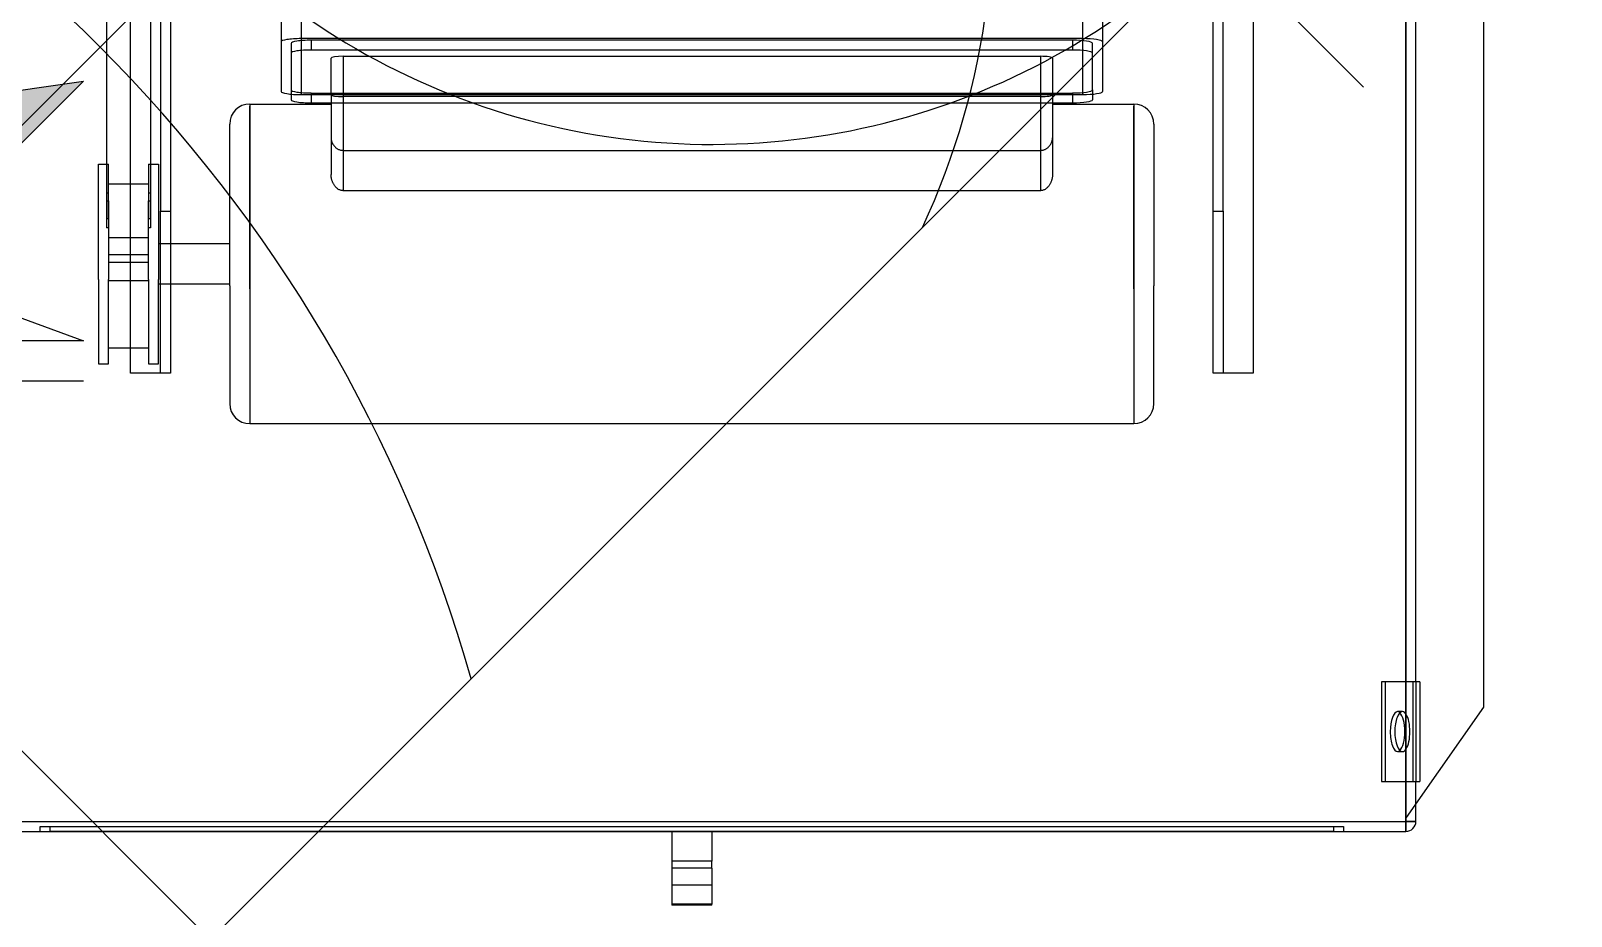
# Model space of a CAD drawing. Header units: centimetres. Extents: x 2811 to 13089, y 820 to 6224.
# Drawn here: x 8749.6 to 8826.7, y 2458.7 to 2503 of the extents above; entities that cross this region are included whole.
import ezdxf

# ---------------------------------------------------------------- set-up
doc = ezdxf.new("R2010")
doc.units = ezdxf.units.CM
doc.layers.add('prlm-ELEC-CFO', color=1, linetype='Continuous', lineweight=25)
doc.layers.add('prlm-VMC', color=93, linetype='Continuous')

# ---------------------------------------------------------------- blocks, each defined once
blk = doc.blocks.new('xi.d630')
at = {"layer": 'prlm-VMC'}
for p, q in [((0, 0), (0, 115.95)), ((-40.95, 75), (40.95, 75)), ((31.5, 0), (31.5, 75)), ((-31.5, 12), (31.5, 12))]:
    blk.add_line(p, q, dxfattribs=at)
for centre, radius, start, end in [((0, 45.255), 33.525, 20.01596, 159.98404), ((0, 75), 31.5, 180, 0), ((0, -28.102), 64.672, 60.85157, 119.14843)]:
    blk.add_arc(centre, radius, start, end, dxfattribs=at)
blk = doc.blocks.new('xi.vmc')
at = {"layer": 'prlm-ELEC-CFO', "lineweight": 5}
blk.add_hatch(color=0, dxfattribs=at).paths.add_polyline_path([(-3, 6), (-0.103, 3.699), (0, 0), (7.5, 7.5)])
at = {"layer": 'prlm-ELEC-CFO', "color": 0}
for points in [[(-3, 6), (7.5, 7.5), (0, 0)], [(0.955, 4.227), (-7.5, 0), (7.5, -5.5), (-7.5, -5.5), (-7.5, -7.5), (7.5, -7.5)]]:
    blk.add_lwpolyline(points, dxfattribs=at)
blk = doc.blocks.new('xi.naos7500v')
at = {"layer": 'prlm-VMC', "color": 0}
for p, q in [((35.75, 99.4), (35.75, 0.5)), ((35.75, 7.495), (35.75, 92.405)), ((36.25, 7.495), (36.25, 92.405)), ((-28.1, 22.95), (-28.1, 90.45)), ((28.1, 90.45), (28.1, 22.95)), ((-29.3, 63.689), (-29.3, 30.22)), ((-27.1, 63.689), (-27.1, 30.22)), ((-26.6, 58.024), (-26.6, 31.05)), ((26.6, 31.05), (26.6, 58.024)), ((-26.1, 52.384), (-26.1, 31.05)), ((26.1, 31.05), (26.1, 52.384)), ((-19.56, 45.617), (-19.56, 39.694)), ((19.56, 45.617), (19.56, 39.694)), ((39.65, 6.213), (39.65, 44.9)), ((-20.56, 42.4), (-20.56, 37.05)), ((-19.56, 42.4), (-19.56, 36.894)), ((19.56, 42.4), (19.56, 36.894)), ((20.56, 42.4), (20.56, 37.05)), ((-20.06, 39.459), (-20.06, 37.129)), ((19.56, 39.694), (-19.56, 39.694)), ((-19.06, 39.616), (-19.06, 39.122)), ((19.06, 39.616), (-19.06, 39.616)), ((19.06, 39.616), (19.06, 39.122)), ((20.06, 37.129), (20.06, 39.459)), ((19.06, 39.122), (-19.06, 39.122)), ((-18.06, 36.885), (-18.06, 38.715)), ((-17.46, 38.809), (-17.46, 34.1)), ((-17.46, 38.809), (17.46, 38.809)), ((17.46, 38.809), (17.46, 34.1)), ((18.06, 38.715), (18.06, 36.885)), ((-20.06, 37.129), (-20.06, 36.635)), ((20.06, 37.129), (20.06, 36.635)), ((-22.13, 36.417), (-22.13, 20.516)), ((-22.13, 36.417), (-18.06, 36.417)), ((-22.13, 27.166), (-22.13, 36.319)), ((-19.56, 36.894), (19.56, 36.894)), ((-19.06, 36.972), (-19.06, 36.478)), ((-19.06, 36.972), (19.06, 36.972)), ((-19.06, 36.478), (19.06, 36.478)), ((-18.06, 36.885), (-18.06, 32.892)), ((-17.46, 36.791), (-17.46, 32.082)), ((17.46, 36.791), (-17.46, 36.791)), ((17.46, 36.791), (17.46, 32.082)), ((18.06, 36.885), (18.06, 32.892)), ((18.06, 36.417), (22.13, 36.417)), ((19.06, 36.972), (19.06, 36.478)), ((22.13, 36.417), (22.13, 20.516)), ((22.13, 27.166), (22.13, 36.319)), ((-23.13, 35.331), (-23.13, 35.417)), ((-23.13, 27.322), (-23.13, 35.331)), ((-18.06, 34.722), (-18.06, 34.701)), ((-18.06, 34.701), (-18.058, 34.68)), ((18.058, 34.68), (18.06, 34.701)), ((18.06, 34.701), (18.06, 34.722)), ((23.13, 35.417), (23.13, 35.331)), ((23.13, 35.331), (23.13, 27.322)), ((-18.058, 34.68), (-18.056, 34.658)), ((-18.056, 34.658), (-18.053, 34.637)), ((-18.053, 34.637), (-18.049, 34.615)), ((-18.049, 34.615), (-18.044, 34.592)), ((-18.044, 34.592), (-18.038, 34.57)), ((-18.038, 34.57), (-18.031, 34.547)), ((-18.031, 34.547), (-18.023, 34.525)), ((-18.023, 34.525), (-18.014, 34.502)), ((-18.014, 34.502), (-18.004, 34.48)), ((-18.004, 34.48), (-17.993, 34.457)), ((-17.993, 34.457), (-17.981, 34.435)), ((-17.981, 34.435), (-17.968, 34.413)), ((-17.968, 34.413), (-17.955, 34.391)), ((-17.955, 34.391), (-17.94, 34.37)), ((-17.94, 34.37), (-17.925, 34.349)), ((-17.925, 34.349), (-17.908, 34.328)), ((-17.908, 34.328), (-17.891, 34.308)), ((-17.891, 34.308), (-17.873, 34.288)), ((-17.873, 34.288), (-17.854, 34.269)), ((-17.854, 34.269), (-17.834, 34.251)), ((-17.834, 34.251), (-17.812, 34.233)), ((-17.812, 34.233), (-17.789, 34.215)), ((-17.789, 34.215), (-17.765, 34.197)), ((-17.765, 34.197), (-17.739, 34.181)), ((-17.739, 34.181), (-17.712, 34.165)), ((-17.712, 34.165), (-17.683, 34.151)), ((-17.683, 34.151), (-17.654, 34.138)), ((-17.654, 34.138), (-17.623, 34.127)), ((-17.623, 34.127), (-17.592, 34.118)), ((-17.592, 34.118), (-17.559, 34.11)), ((-17.559, 34.11), (-17.527, 34.105)), ((-17.527, 34.105), (-17.493, 34.102)), ((-17.493, 34.102), (-17.46, 34.1)), ((-17.46, 34.1), (17.46, 34.1)), ((17.46, 34.1), (17.493, 34.102)), ((17.493, 34.102), (17.527, 34.105)), ((17.527, 34.105), (17.559, 34.11)), ((17.559, 34.11), (17.592, 34.118)), ((17.592, 34.118), (17.623, 34.127)), ((17.623, 34.127), (17.654, 34.138)), ((17.654, 34.138), (17.683, 34.151)), ((17.683, 34.151), (17.712, 34.165)), ((17.712, 34.165), (17.739, 34.181)), ((17.739, 34.181), (17.765, 34.197)), ((17.765, 34.197), (17.789, 34.215)), ((17.789, 34.215), (17.812, 34.233)), ((17.812, 34.233), (17.834, 34.251)), ((17.834, 34.251), (17.854, 34.269)), ((17.854, 34.269), (17.873, 34.288)), ((17.873, 34.288), (17.891, 34.308)), ((17.891, 34.308), (17.908, 34.328)), ((17.908, 34.328), (17.925, 34.349)), ((17.925, 34.349), (17.94, 34.37)), ((17.94, 34.37), (17.955, 34.391)), ((17.955, 34.391), (17.968, 34.413)), ((17.968, 34.413), (17.981, 34.435)), ((17.981, 34.435), (17.993, 34.457)), ((17.993, 34.457), (18.004, 34.48)), ((18.004, 34.48), (18.014, 34.502)), ((18.014, 34.502), (18.023, 34.525)), ((18.023, 34.525), (18.031, 34.547)), ((18.031, 34.547), (18.038, 34.57)), ((18.038, 34.57), (18.044, 34.592)), ((18.044, 34.592), (18.049, 34.615)), ((18.049, 34.615), (18.053, 34.637)), ((18.053, 34.637), (18.056, 34.658)), ((18.056, 34.658), (18.058, 34.68)), ((-29.7, 27.635), (-29.7, 33.417)), ((-29.7, 33.417), (-29.617, 33.417)), ((-29.617, 33.417), (-29.533, 33.417)), ((-29.533, 33.417), (-29.45, 33.417)), ((-29.45, 33.417), (-29.367, 33.417)), ((-29.367, 33.417), (-29.283, 33.417)), ((-29.283, 33.417), (-29.2, 33.417)), ((-29.2, 30.688), (-29.2, 33.417)), ((-27.2, 33.417), (-27.2, 30.688)), ((-27.2, 33.417), (-27.117, 33.417)), ((-27.117, 33.417), (-27.033, 33.417)), ((-27.033, 33.417), (-26.95, 33.417)), ((-26.95, 33.417), (-26.867, 33.417)), ((-26.867, 33.417), (-26.783, 33.417)), ((-26.783, 33.417), (-26.7, 33.417)), ((-26.7, 33.417), (-26.7, 27.635)), ((-29.2, 30.688), (-29.2, 32.417)), ((-29.2, 32.417), (-28.867, 32.417)), ((-28.867, 32.417), (-28.533, 32.417)), ((-28.533, 32.417), (-28.2, 32.417)), ((-28.2, 32.417), (-27.867, 32.417)), ((-27.867, 32.417), (-27.533, 32.417)), ((-27.533, 32.417), (-27.2, 32.417)), ((-27.2, 32.417), (-27.2, 30.659)), ((-18.06, 32.864), (-18.06, 32.892)), ((-18.058, 32.835), (-18.06, 32.864)), ((-18.056, 32.806), (-18.058, 32.835)), ((-18.053, 32.777), (-18.056, 32.806)), ((-18.049, 32.748), (-18.053, 32.777)), ((-18.044, 32.718), (-18.049, 32.748)), ((-18.038, 32.689), (-18.044, 32.718)), ((-18.031, 32.659), (-18.038, 32.689)), ((-18.023, 32.629), (-18.031, 32.659)), ((-18.014, 32.6), (-18.023, 32.629)), ((-18.004, 32.57), (-18.014, 32.6)), ((-17.993, 32.541), (-18.004, 32.57)), ((-17.981, 32.512), (-17.993, 32.541)), ((-17.968, 32.483), (-17.981, 32.512)), ((-17.955, 32.455), (-17.968, 32.483)), ((-17.94, 32.427), (-17.955, 32.455)), ((-17.925, 32.4), (-17.94, 32.427)), ((-17.908, 32.373), (-17.925, 32.4)), ((17.925, 32.4), (17.908, 32.373)), ((17.94, 32.427), (17.925, 32.4)), ((17.955, 32.455), (17.94, 32.427)), ((17.968, 32.483), (17.955, 32.455)), ((17.981, 32.512), (17.968, 32.483)), ((17.993, 32.541), (17.981, 32.512)), ((18.004, 32.57), (17.993, 32.541)), ((18.014, 32.6), (18.004, 32.57)), ((18.023, 32.629), (18.014, 32.6)), ((18.031, 32.659), (18.023, 32.629)), ((18.038, 32.689), (18.031, 32.659)), ((18.044, 32.718), (18.038, 32.689)), ((18.049, 32.748), (18.044, 32.718)), ((18.053, 32.777), (18.049, 32.748)), ((18.056, 32.806), (18.053, 32.777)), ((18.058, 32.835), (18.056, 32.806)), ((18.06, 32.864), (18.058, 32.835)), ((18.06, 32.892), (18.06, 32.864)), ((-29.2, 31.953), (-29.3, 31.953)), ((-27.1, 31.953), (-27.2, 31.953)), ((-17.891, 32.347), (-17.908, 32.373)), ((-17.873, 32.322), (-17.891, 32.347)), ((-17.854, 32.297), (-17.873, 32.322)), ((-17.834, 32.274), (-17.854, 32.297)), ((-17.812, 32.25), (-17.834, 32.274)), ((-17.789, 32.227), (-17.812, 32.25)), ((-17.765, 32.205), (-17.789, 32.227)), ((-17.739, 32.184), (-17.765, 32.205)), ((-17.712, 32.165), (-17.739, 32.184)), ((-17.683, 32.147), (-17.712, 32.165)), ((-17.654, 32.13), (-17.683, 32.147)), ((-17.623, 32.116), (-17.654, 32.13)), ((-17.592, 32.104), (-17.623, 32.116)), ((-17.559, 32.095), (-17.592, 32.104)), ((-17.527, 32.088), (-17.559, 32.095)), ((-17.493, 32.084), (-17.527, 32.088)), ((-17.46, 32.082), (-17.493, 32.084)), ((17.46, 32.082), (-17.46, 32.082)), ((17.493, 32.084), (17.46, 32.082)), ((17.527, 32.088), (17.493, 32.084)), ((17.559, 32.095), (17.527, 32.088)), ((17.592, 32.104), (17.559, 32.095)), ((17.623, 32.116), (17.592, 32.104)), ((17.654, 32.13), (17.623, 32.116)), ((17.683, 32.147), (17.654, 32.13)), ((17.712, 32.165), (17.683, 32.147)), ((17.739, 32.184), (17.712, 32.165)), ((17.765, 32.205), (17.739, 32.184)), ((17.789, 32.227), (17.765, 32.205)), ((17.812, 32.25), (17.789, 32.227)), ((17.834, 32.274), (17.812, 32.25)), ((17.854, 32.297), (17.834, 32.274)), ((17.873, 32.322), (17.854, 32.297)), ((17.891, 32.347), (17.873, 32.322)), ((17.908, 32.373), (17.891, 32.347)), ((-29.3, 31.573), (-29.2, 31.573)), ((-29.2, 31.573), (-29.2, 30.22)), ((-27.2, 31.573), (-27.1, 31.573)), ((-27.2, 30.22), (-27.2, 31.573)), ((-26.6, 31.05), (-26.1, 31.05)), ((-26.6, 22.95), (-26.6, 31.05)), ((-26.1, 31.05), (-26.1, 22.95)), ((26.1, 22.95), (26.1, 31.05)), ((26.1, 31.05), (26.6, 31.05)), ((26.6, 31.05), (26.6, 22.95)), ((-29.3, 30.688), (-29.2, 30.688)), ((-29.2, 30.22), (-29.3, 30.22)), ((-29.2, 30.688), (-29.2, 28.495)), ((-29.2, 30.22), (-29.2, 27.635)), ((-27.2, 30.688), (-27.1, 30.688)), ((-27.2, 28.495), (-27.2, 30.688)), ((-27.1, 30.22), (-27.2, 30.22)), ((-27.2, 27.635), (-27.2, 30.22)), ((-27.2, 29.727), (-29.2, 29.727)), ((-23.13, 29.417), (-26.7, 29.417)), ((-27.2, 28.876), (-29.2, 28.876)), ((-29.2, 28.495), (-27.2, 28.495)), ((-29.7, 27.635), (-29.7, 23.417)), ((-29.2, 23.417), (-29.2, 27.635)), ((-27.2, 27.563), (-29.2, 27.563)), ((-27.2, 27.635), (-27.2, 23.417)), ((-26.7, 23.417), (-26.7, 27.635)), ((-26.7, 27.417), (-23.13, 27.417)), ((-23.13, 27.322), (-23.13, 21.417)), ((-22.13, 27.166), (-22.13, 20.417)), ((22.13, 27.166), (22.13, 20.417)), ((23.13, 21.417), (23.13, 27.322)), ((-29.2, 24.217), (-28.867, 24.217)), ((-28.867, 24.217), (-28.533, 24.217)), ((-28.533, 24.217), (-28.2, 24.217)), ((-28.2, 24.217), (-27.867, 24.217)), ((-27.867, 24.217), (-27.533, 24.217)), ((-27.533, 24.217), (-27.2, 24.217)), ((-29.7, 23.417), (-29.617, 23.417)), ((-29.617, 23.417), (-29.533, 23.417)), ((-29.533, 23.417), (-29.45, 23.417)), ((-29.45, 23.417), (-29.367, 23.417)), ((-29.367, 23.417), (-29.283, 23.417)), ((-29.283, 23.417), (-29.2, 23.417)), ((-27.2, 23.417), (-27.117, 23.417)), ((-27.117, 23.417), (-27.033, 23.417)), ((-27.033, 23.417), (-26.95, 23.417)), ((-26.95, 23.417), (-26.867, 23.417)), ((-26.867, 23.417), (-26.783, 23.417)), ((-26.783, 23.417), (-26.7, 23.417)), ((-26.6, 22.95), (-28.1, 22.95)), ((-26.1, 22.95), (-26.6, 22.95)), ((26.6, 22.95), (26.1, 22.95)), ((28.1, 22.95), (26.6, 22.95)), ((-22.13, 20.417), (-14.753, 20.417)), ((-14.753, 20.417), (-7.377, 20.417)), ((-7.377, 20.417), (0, 20.417)), ((0, 20.417), (7.377, 20.417)), ((7.377, 20.417), (14.753, 20.417)), ((14.753, 20.417), (22.13, 20.417)), ((34.718, 7.495), (34.53, 7.495)), ((34.53, 7.495), (34.53, 2.495)), ((36.44, 7.495), (34.718, 7.495)), ((34.718, 7.495), (34.718, 2.495)), ((35.75, 2.495), (35.75, 7.495)), ((36.116, 2.495), (36.116, 7.495)), ((36.25, 7.495), (36.25, 2.495)), ((36.44, 7.495), (36.44, 2.495)), ((36.25, 1.357), (39.65, 6.213)), ((35.573, 5.995), (35.33, 5.995)), ((35.33, 3.995), (35.573, 3.995)), ((34.53, 2.495), (34.718, 2.495)), ((34.718, 2.495), (36.44, 2.495)), ((35.75, 0.5), (35.75, 2.495)), ((36.25, 0.5), (36.25, 2.495)), ((35.75, 0.643), (36.25, 1.357)), ((36.25, 1.357), (36.25, 1.357)), ((-35.75, 0.5), (35.75, 0.5)), ((-35.75, 0.5), (35.75, 0.5)), ((-35.75, 0.5), (35.75, 0.5)), ((-35.75, 0), (35.75, 0)), ((-32.625, 0), (-32.625, 0.25)), ((-32.625, 0.25), (32.625, 0.25)), ((-32.125, 0), (-32.125, 0.25)), ((32.125, 0), (-32.125, 0)), ((-1, 0), (-1, 0)), ((-1, 0), (-1, -1.49)), ((1, 0), (1, 0)), ((1, 0), (1, -1.49)), ((32.125, 0.25), (32.125, 0)), ((32.625, 0.25), (32.625, 0)), ((35.75, 0.5), (35.75, 0.643)), ((35.75, 0.5), (36.25, 0.5)), ((35.75, 0.5), (35.75, 0)), ((36.25, 0.5), (35.75, 0.5)), ((35.75, 0), (35.75, 0.5)), ((1, -1.49), (-1, -1.49)), ((1, -1.49), (-1, -1.49)), ((-1, -1.49), (-1, -1.836)), ((1, -1.836), (1, -1.49)), ((1, -1.836), (-1, -1.836)), ((1, -1.836), (-1, -1.836)), ((-1, -1.836), (-1, -3.646)), ((1, -1.836), (1, -3.646)), ((1, -2.7), (-1, -2.7)), ((1, -3.646), (-1, -3.646)), ((1, -3.646), (-1, -3.646)), ((-1, -3.646), (-1, -3.7)), ((1, -3.7), (-1, -3.7)), ((1, -3.7), (1, -3.646))]:
    blk.add_line(p, q, dxfattribs=at)
for centre, radius, start, end in [((-22.13, 35.417), 1, 90.00004, 180.00002), ((22.13, 35.417), 1, 359.99998, 89.99996), ((-22.13, 21.417), 1, 180.00002, 270), ((22.13, 21.417), 1, 270, 359.99998), ((35.75, 0.5), 0.5, 270, 359.99998)]:
    blk.add_arc(centre, radius, start, end, dxfattribs=at)
for centre, major_axis, ratio, start_param, end_param in [((-19.56, 39.538), (1, 0), 0.156434, 1.570796, 3.141593), ((-19.06, 39.459), (1, 0), 0.156434, 1.570796, 3.141593), ((19.06, 39.459), (1, 0), 0.156434, 0, 1.570796), ((19.56, 39.538), (1, 0), 0.156434, 0, 1.570796), ((-19.06, 38.966), (1, 0), 0.156434, 1.570796, 3.141593), ((-17.46, 38.715), (-0.6, 0), 0.156434, -1.570796, 0), ((17.46, 38.715), (-0.6, 0), 0.156434, -3.141593, -1.570796), ((19.06, 38.966), (1, 0), 0.156434, 0, 1.570796), ((-19.56, 37.05), (1, 0), 0.156434, -3.141593, -1.570796), ((-19.06, 37.129), (1, 0), 0.156434, -3.141593, -1.570796), ((19.06, 37.129), (1, 0), 0.156434, -1.570796, 0), ((19.56, 37.05), (1, 0), 0.156434, -1.570796, 0), ((-19.06, 36.635), (1, 0), 0.156434, -3.141593, -1.570796), ((-17.46, 36.885), (-0.6, 0), 0.156434, 0, 1.570796), ((17.46, 36.885), (-0.6, 0), 0.156434, 1.570796, 3.141593), ((19.06, 36.635), (1, 0), 0.156434, -1.570796, 0), ((35.33, 4.995), (0, 1), 0.36397, 0, 1.570796), ((35.573, 4.995), (0, -1), 0.377099, -3.141593, -1.570796), ((35.33, 4.995), (0, 1), 0.36397, -0.333482, 0), ((35.33, 4.995), (0, 1), 0.36397, -2.808111, -0.333482), ((35.573, 4.995), (0, -1), 0.377099, 0, 3.141593), ((35.33, 4.995), (0, 1), 0.36397, 1.570796, 3.141593), ((35.573, 4.995), (0, -1), 0.377099, -1.570796, 0), ((35.33, 4.995), (0, 1), 0.36397, -3.141593, -2.808111)]:
    blk.add_ellipse(centre, major_axis=major_axis, ratio=ratio, start_param=start_param, end_param=end_param, dxfattribs=at)

msp = doc.modelspace()

# ---------------------------------------------------------------- linework, layer by layer
at = {"layer": 'prlm-ELEC-CFO', "lineweight": 25}
msp.add_arc((8976.518, 2696.157), 231.133, 207.6785, 281.40041, dxfattribs=at)

# ---------------------------------------------------------------- block references
at = {"layer": 'prlm-ELEC-CFO'}
msp.add_blockref('xi.vmc', (8744.762, 2493.013), dxfattribs=at)
at = {"layer": 'prlm-VMC'}
msp.add_blockref('xi.naos7500v', (8782.707, 2462.949), dxfattribs=at)
at = {"layer": 'prlm-VMC', "xscale": 1.126984126984121, "yscale": 1.126984126984121, "zscale": 1.126984126984121, "rotation": 315}
msp.add_blockref('xi.d630', (8723.94, 2473.081), dxfattribs=at)

doc.saveas('drawing.dxf')
